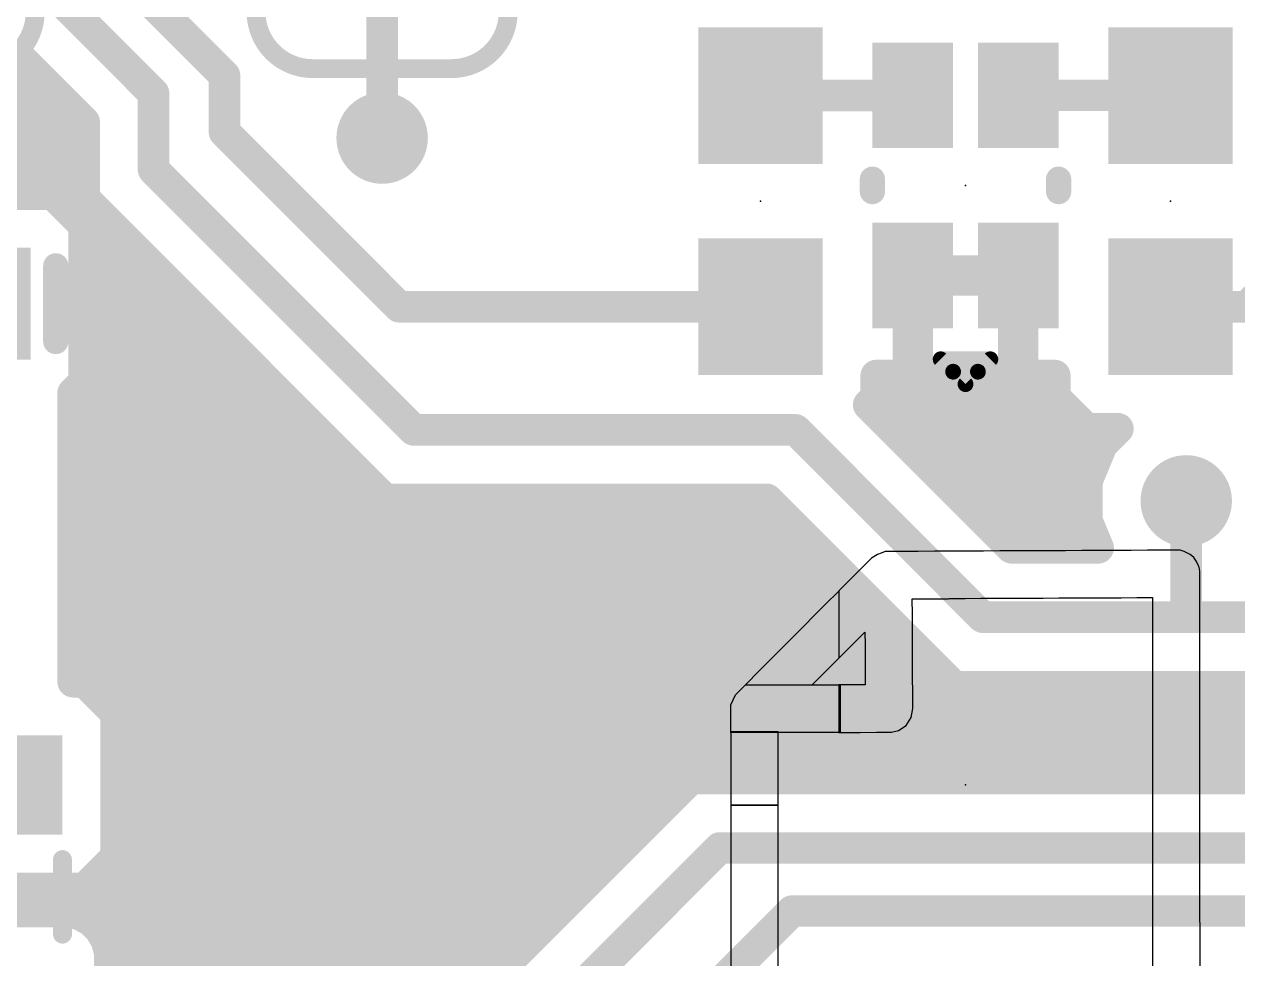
# Model space of a CAD drawing. Extents: x -16.5 to 33.1, y -17.8 to 72.5.
# Drawn here: x 8.93 to 18.7, y 30.6 to 38.13 of the extents above; entities that cross this region are included whole.
import ezdxf

# ---------------------------------------------------------------- set-up
doc = ezdxf.new("R2010")
doc.units = 0
for name, color, linetype in [('1', 22, 'CONTINUOUS'), ('18', 82, 'CONTINUOUS'), ('21', 7, 'CONTINUOUS'), ('23', 7, 'CONTINUOUS')]:
    doc.layers.add(name, color=color, linetype=linetype)

# ---------------------------------------------------------------- blocks, each defined once
blk = doc.blocks.new('RECT')
blk.add_solid([(-0.5, -0.5), (0.5, -0.5), (-0.5, 0.5), (0.5, 0.5)])
blk = doc.blocks.new('ROUNDV')
at = {"const_width": 0.5}
blk.add_lwpolyline([(0, -0.25, 1), (0, 0.25, 1), (0, -0.25)], format="xyb", dxfattribs=at)

msp = doc.modelspace()

# ---------------------------------------------------------------- linework, layer by layer
at = {"layer": '1', "const_width": 0.254}
for points in [[(8.7585, 39.497), (10.541, 37.7145)], [(9.0603, 38.481), (9.9695, 37.5718)], [(11.811, 38.481), (11.811, 37.211)], [(8.8149, 37.7317), (8.9171, 37.834)], [(8.9171, 37.834), (9.4107, 37.3404)], [(7.1871, 37.7317), (8.8149, 37.7317)], [(10.541, 37.7145), (10.541, 37.2595)], [(5.7299, 37.592), (9.1591, 37.592)], [(9.9695, 37.5718), (9.9695, 36.957)], [(14.859, 37.553), (16.085, 37.553)], [(16.085, 37.553), (16.085, 37.555)], [(16.935, 37.555), (18.161, 37.555)], [(18.161, 37.555), (18.161, 37.553)], [(5.4759, 37.338), (9.4107, 37.338)], [(9.4107, 37.3404), (9.4107, 36.7255)], [(10.541, 37.2595), (11.9475, 35.853)], [(5.2219, 37.084), (9.4107, 37.084)], [(9.9695, 36.957), (12.065, 34.8615)], [(4.9679, 36.83), (9.4107, 36.83)], [(9.1584, 36.7593), (8.0006, 36.7593)], [(9.4113, 36.5064), (9.1584, 36.7593)], [(9.4107, 36.7255), (11.8335, 34.3027)], [(9.3417, 36.576), (9.5602, 36.576)], [(9.4113, 35.2486), (9.4113, 36.5064)], [(9.4113, 36.322), (9.8142, 36.322)], [(16.1205, 36.0695), (16.1205, 36.1405)], [(16.1205, 36.1405), (16.229, 36.1405)], [(16.229, 36.1405), (16.8995, 36.1405)], [(16.8995, 36.1405), (16.8995, 36.0695)], [(18.7761, 35.853), (19.1135, 36.1904)], [(9.4113, 36.068), (10.0682, 36.068)], [(16.0495, 35.299), (16.0495, 36.0695)], [(16.0495, 36.0695), (16.1205, 36.0695)], [(16.0495, 36.068), (16.1205, 36.068)], [(16.8995, 36.0695), (16.1205, 36.0695)], [(16.1205, 36.0695), (16.1205, 35.299)], [(16.8995, 35.299), (16.8995, 36.0695)], [(16.8995, 36.0695), (16.9705, 36.0695)], [(16.8995, 36.068), (16.9705, 36.068)], [(16.9705, 36.0695), (16.9705, 35.299)], [(11.9475, 35.853), (14.859, 35.853)], [(18.161, 35.853), (18.7761, 35.853)], [(9.4113, 35.814), (10.3222, 35.814)], [(16.0495, 35.814), (16.1205, 35.814)], [(16.8995, 35.814), (16.9705, 35.814)], [(9.4113, 35.56), (10.5762, 35.56)], [(16.0495, 35.56), (16.1205, 35.56)], [(16.8995, 35.56), (16.9705, 35.56)], [(9.4113, 35.306), (10.8302, 35.306)], [(15.7908, 35.1241), (15.7908, 35.299)], [(15.7908, 35.299), (16.0495, 35.299)], [(16.0495, 35.306), (16.1205, 35.306)], [(16.1205, 35.299), (16.4602, 35.299)], [(16.4602, 35.299), (16.51, 35.3124)], [(16.4863, 35.306), (16.5337, 35.306)], [(16.51, 35.3124), (16.5598, 35.299)], [(16.5598, 35.299), (16.8995, 35.299)], [(16.8995, 35.306), (16.9705, 35.306)], [(16.9705, 35.299), (17.2292, 35.299)], [(17.2292, 35.299), (17.2292, 35.1241)], [(9.3218, 35.1591), (9.4113, 35.2486)], [(9.3218, 32.8341), (9.3218, 35.1591)], [(15.73, 35.0633), (15.7908, 35.1241)], [(16.881, 33.9123), (15.73, 35.0633)], [(17.2292, 35.1241), (17.4821, 34.8712)], [(9.3218, 35.052), (11.0842, 35.052)], [(15.7413, 35.052), (17.3013, 35.052)], [(17.4821, 34.8712), (17.7377, 34.8712)], [(17.7377, 34.8712), (17.6097, 34.7432)], [(9.3218, 34.798), (11.3382, 34.798)], [(12.065, 34.8615), (15.1416, 34.8615)], [(16.6496, 33.3535), (15.1416, 34.8615)], [(15.9953, 34.798), (17.6645, 34.798)], [(17.6097, 34.7432), (17.4879, 34.4492)], [(9.3218, 34.544), (11.5922, 34.544)], [(16.2493, 34.544), (17.5272, 34.544)], [(17.4879, 34.4492), (17.4879, 34.1308)], [(9.3218, 34.29), (14.9228, 34.29)], [(11.8335, 34.3027), (14.9101, 34.3027)], [(14.9101, 34.3027), (16.0908, 33.122)], [(16.5033, 34.29), (17.4879, 34.29)], [(18.288, 34.29), (18.288, 33.3535)], [(17.4879, 34.1308), (17.5784, 33.9123)], [(9.3218, 34.036), (15.1768, 34.036)], [(16.7573, 34.036), (17.5272, 34.036)], [(17.5784, 33.9123), (16.881, 33.9123)], [(9.3218, 33.782), (15.4308, 33.782)], [(9.3218, 33.528), (15.6848, 33.528)], [(18.288, 33.3535), (16.6496, 33.3535)], [(20.579, 33.3535), (18.288, 33.3535)], [(9.3218, 33.274), (15.9388, 33.274)], [(16.0908, 33.122), (16.4181, 32.7947)], [(9.3218, 33.02), (16.1928, 33.02)], [(9.4149, 32.8341), (9.3218, 32.8341)], [(9.6678, 32.5812), (9.4149, 32.8341)], [(9.483, 32.766), (20.8972, 32.766)], [(16.4181, 32.7947), (20.0521, 32.7947)], [(9.6678, 31.4234), (9.6678, 32.5812)], [(9.6678, 32.512), (20.8972, 32.512)], [(9.6678, 32.258), (20.8972, 32.258)], [(14.2986, 32.0548), (11.2506, 29.0068)], [(20.7392, 32.0548), (14.2986, 32.0548)], [(9.6678, 32.004), (14.2478, 32.004)], [(9.6678, 31.75), (13.9938, 31.75)], [(9.6678, 31.496), (13.7398, 31.496)], [(14.5301, 31.496), (11.4821, 28.448)], [(20.9707, 31.496), (14.5301, 31.496)], [(9.4149, 31.1705), (9.6678, 31.4234)], [(7.8571, 31.1705), (9.4149, 31.1705)], [(9.4864, 31.242), (13.4858, 31.242)], [(7.2678, 30.988), (13.2318, 30.988)], [(9.2862, 30.9833), (8.709, 30.9833)], [(9.3831, 30.9573), (9.2862, 30.9833)], [(9.4699, 30.9072), (9.3831, 30.9573)], [(15.113, 30.988), (13.0175, 28.8925)], [(21.1993, 30.988), (15.113, 30.988)], [(9.5409, 30.8362), (9.4699, 30.9072)], [(9.591, 30.7494), (9.5409, 30.8362)], [(9.617, 30.6525), (9.591, 30.7494)], [(9.5952, 30.734), (12.9778, 30.734)], [(9.617, 30.2753), (9.617, 30.6525)], [(9.617, 30.48), (12.7238, 30.48)]]:
    msp.add_lwpolyline(points, dxfattribs=at)
at = {"layer": '1', "const_width": 0.127}
for points in [[(8.962, 37.8789, 1), (8.8722, 37.789)], [(8.962, 37.789, 1), (8.8722, 37.8789)], [(8.8149, 37.6682, 1), (8.8149, 37.7952)], [(10.6045, 37.7145, 1), (10.4775, 37.7145)], [(10.4961, 37.6696, 1), (10.5859, 37.7594)], [(9.1591, 37.5285, 1), (9.1591, 37.6555)], [(10.033, 37.5718, 1), (9.906, 37.5718)], [(9.9246, 37.5269, 1), (10.0144, 37.6167)], [(14.859, 37.6165, 1), (14.859, 37.4895)], [(16.1485, 37.555, 1), (16.0215, 37.555)], [(16.085, 37.4895, 1), (16.085, 37.6165)], [(16.935, 37.6185, 1), (16.935, 37.4915)], [(18.2245, 37.555, 1), (18.0975, 37.555)], [(18.161, 37.4915, 1), (18.161, 37.6185)], [(16.0215, 37.553, 1), (16.1485, 37.553)], [(18.0975, 37.553, 1), (18.2245, 37.553)], [(9.4742, 37.3404, 1), (9.3472, 37.3404)], [(9.3658, 37.2955, 1), (9.4556, 37.3853)], [(9.4107, 37.2745, 1), (9.4107, 37.4015)], [(10.5859, 37.3044, 1), (10.4961, 37.2146)], [(10.4775, 37.2595, 1), (10.6045, 37.2595)], [(11.7475, 37.211, 1), (11.8745, 37.211)], [(9.4107, 37.0205, 1), (9.4107, 37.1475)], [(10.0144, 37.0019, 1), (9.9246, 36.9121)], [(9.4107, 36.7665, 1), (9.4107, 36.8935)], [(9.906, 36.957, 1), (10.033, 36.957)], [(9.2033, 36.8042, 1), (9.1135, 36.7144)], [(9.1584, 36.6958, 1), (9.1584, 36.8228)], [(9.4556, 36.7704, 1), (9.3658, 36.6806)], [(9.3472, 36.7255, 1), (9.4742, 36.7255)], [(9.3417, 36.6395, 1), (9.3417, 36.5125)], [(9.5602, 36.5125, 1), (9.5602, 36.6395)], [(9.4748, 36.5064, 1), (9.3478, 36.5064)], [(9.3664, 36.4615, 1), (9.4562, 36.5513)], [(9.4113, 36.3855, 1), (9.4113, 36.2585)], [(9.8142, 36.2585, 1), (9.8142, 36.3855)], [(16.184, 36.1405, 1), (16.057, 36.1405)], [(16.1205, 36.204, 1), (16.1205, 36.077)], [(16.229, 36.204, 1), (16.229, 36.077)], [(16.229, 36.077, 1), (16.229, 36.204)], [(16.963, 36.1405, 1), (16.836, 36.1405)], [(16.8995, 36.077, 1), (16.8995, 36.204)], [(9.4113, 36.1315, 1), (9.4113, 36.0045)], [(10.0682, 36.0045, 1), (10.0682, 36.1315)], [(16.113, 36.0695, 1), (15.986, 36.0695)], [(16.0495, 36.133, 1), (16.0495, 36.006)], [(16.0495, 36.1315, 1), (16.0495, 36.0045)], [(16.1205, 36.133, 1), (16.1205, 36.006)], [(16.184, 36.0695, 1), (16.057, 36.0695)], [(16.1205, 36.006, 1), (16.1205, 36.133)], [(16.1205, 36.0045, 1), (16.1205, 36.1315)], [(16.963, 36.0695, 1), (16.836, 36.0695)], [(16.8995, 36.133, 1), (16.8995, 36.006)], [(16.8995, 36.1315, 1), (16.8995, 36.0045)], [(16.8995, 36.006, 1), (16.8995, 36.133)], [(17.034, 36.0695, 1), (16.907, 36.0695)], [(16.9705, 36.006, 1), (16.9705, 36.133)], [(16.9705, 36.0045, 1), (16.9705, 36.1315)], [(16.057, 36.0695, 1), (16.184, 36.0695)], [(16.836, 36.0695, 1), (16.963, 36.0695)], [(11.9475, 35.9165, 1), (11.9475, 35.7895)], [(14.859, 35.7895, 1), (14.859, 35.9165)], [(18.161, 35.9165, 1), (18.161, 35.7895)], [(9.4113, 35.8775, 1), (9.4113, 35.7505)], [(10.3222, 35.7505, 1), (10.3222, 35.8775)], [(11.9026, 35.8081, 1), (11.9924, 35.8979)], [(16.0495, 35.8775, 1), (16.0495, 35.7505)], [(16.1205, 35.7505, 1), (16.1205, 35.8775)], [(16.8995, 35.8775, 1), (16.8995, 35.7505)], [(16.9705, 35.7505, 1), (16.9705, 35.8775)], [(18.7312, 35.8979, 1), (18.821, 35.8081)], [(9.4113, 35.6235, 1), (9.4113, 35.4965)], [(10.5762, 35.4965, 1), (10.5762, 35.6235)], [(16.0495, 35.6235, 1), (16.0495, 35.4965)], [(16.1205, 35.4965, 1), (16.1205, 35.6235)], [(16.8995, 35.6235, 1), (16.8995, 35.4965)], [(16.9705, 35.4965, 1), (16.9705, 35.6235)], [(9.4113, 35.3695, 1), (9.4113, 35.2425)], [(10.8302, 35.2425, 1), (10.8302, 35.3695)], [(15.8543, 35.299, 1), (15.7273, 35.299)], [(15.7908, 35.3625, 1), (15.7908, 35.2355)], [(16.0495, 35.3695, 1), (16.0495, 35.2425)], [(16.0495, 35.2355, 1), (16.0495, 35.3625)], [(16.1205, 35.3625, 1), (16.1205, 35.2355)], [(16.1205, 35.2425, 1), (16.1205, 35.3695)], [(16.4437, 35.3603, 1), (16.4766, 35.2377)], [(16.4863, 35.3695, 1), (16.4863, 35.2425)], [(16.5264, 35.3737, 1), (16.4936, 35.251)], [(16.4602, 35.2355, 1), (16.4602, 35.3625)], [(16.5264, 35.251, 1), (16.4936, 35.3737)], [(16.5598, 35.3625, 1), (16.5598, 35.2355)], [(16.5337, 35.2425, 1), (16.5337, 35.3695)], [(16.5434, 35.2377, 1), (16.5763, 35.3603)], [(16.8995, 35.3695, 1), (16.8995, 35.2425)], [(16.8995, 35.2355, 1), (16.8995, 35.3625)], [(16.9705, 35.3625, 1), (16.9705, 35.2355)], [(16.9705, 35.2425, 1), (16.9705, 35.3695)], [(17.2927, 35.299, 1), (17.1657, 35.299)], [(17.2292, 35.2355, 1), (17.2292, 35.3625)], [(9.3853, 35.1591, 1), (9.2583, 35.1591)], [(9.3478, 35.2486, 1), (9.4748, 35.2486)], [(9.4562, 35.2037, 1), (9.3664, 35.2935)], [(15.986, 35.299, 1), (16.113, 35.299)], [(16.057, 35.299, 1), (16.184, 35.299)], [(16.836, 35.299, 1), (16.963, 35.299)], [(16.907, 35.299, 1), (17.034, 35.299)], [(9.2769, 35.204, 1), (9.3667, 35.1142)], [(15.7749, 35.1082, 1), (15.6851, 35.0184)], [(15.8357, 35.0792, 1), (15.7459, 35.169)], [(17.2741, 35.169, 1), (17.1843, 35.0792)], [(9.3218, 35.1155, 1), (9.3218, 34.9885)], [(11.0842, 34.9885, 1), (11.0842, 35.1155)], [(15.6851, 35.1082, 1), (15.7749, 35.0184)], [(15.7413, 35.1155, 1), (15.7413, 34.9885)], [(15.7273, 35.1241, 1), (15.8543, 35.1241)], [(17.1657, 35.1241, 1), (17.2927, 35.1241)], [(17.3013, 34.9885, 1), (17.3013, 35.1155)], [(17.4821, 34.9347, 1), (17.4821, 34.8077)], [(17.7826, 34.8263, 1), (17.6928, 34.9161)], [(17.7377, 34.8077, 1), (17.7377, 34.9347)], [(9.3218, 34.8615, 1), (9.3218, 34.7345)], [(11.3382, 34.7345, 1), (11.3382, 34.8615)], [(12.065, 34.925, 1), (12.065, 34.798)], [(12.0201, 34.8166, 1), (12.1099, 34.9064)], [(15.1865, 34.9064, 1), (15.0967, 34.8166)], [(15.1416, 34.798, 1), (15.1416, 34.925)], [(15.9953, 34.8615, 1), (15.9953, 34.7345)], [(17.4372, 34.8263, 1), (17.527, 34.9161)], [(17.6645, 34.7345, 1), (17.6645, 34.8615)], [(17.5648, 34.7881, 1), (17.6546, 34.6983)], [(17.6684, 34.7189, 1), (17.551, 34.7675)], [(9.3218, 34.6075, 1), (9.3218, 34.4805)], [(11.5922, 34.4805, 1), (11.5922, 34.6075)], [(16.2493, 34.6075, 1), (16.2493, 34.4805)], [(17.5272, 34.4805, 1), (17.5272, 34.6075)], [(17.4292, 34.4735, 1), (17.5466, 34.4248)], [(17.5514, 34.4492, 1), (17.4244, 34.4492)], [(9.3218, 34.3535, 1), (9.3218, 34.2265)], [(11.8335, 34.3662, 1), (11.8335, 34.2392)], [(11.7886, 34.2578, 1), (11.8784, 34.3476)], [(14.955, 34.3476, 1), (14.8652, 34.2578)], [(14.9101, 34.2392, 1), (14.9101, 34.3662)], [(14.9228, 34.2265, 1), (14.9228, 34.3535)], [(16.5033, 34.3535, 1), (16.5033, 34.2265)], [(17.4879, 34.2265, 1), (17.4879, 34.3535)], [(18.3515, 34.29, 1), (18.2245, 34.29)], [(17.5466, 34.1551, 1), (17.4292, 34.1065)], [(9.3218, 34.0995, 1), (9.3218, 33.9725)], [(15.1768, 33.9725, 1), (15.1768, 34.0995)], [(16.7573, 34.0995, 1), (16.7573, 33.9725)], [(17.4244, 34.1308, 1), (17.5514, 34.1308)], [(17.5272, 33.9725, 1), (17.5272, 34.0995)], [(16.881, 33.9758, 1), (16.881, 33.8488)], [(16.8361, 33.8674, 1), (16.9259, 33.9572)], [(17.5784, 33.8488, 1), (17.5784, 33.9758)], [(17.5198, 33.888, 1), (17.6371, 33.9366)], [(9.3218, 33.8455, 1), (9.3218, 33.7185)], [(15.4308, 33.7185, 1), (15.4308, 33.8455)], [(9.3218, 33.5915, 1), (9.3218, 33.4645)], [(15.6848, 33.4645, 1), (15.6848, 33.5915)], [(16.6496, 33.417, 1), (16.6496, 33.29)], [(16.6047, 33.3086, 1), (16.6945, 33.3984)], [(18.288, 33.417, 1), (18.288, 33.29)], [(18.288, 33.29, 1), (18.288, 33.417)], [(9.3218, 33.3375, 1), (9.3218, 33.2105)], [(15.9388, 33.2105, 1), (15.9388, 33.3375)], [(18.2245, 33.3535, 1), (18.3515, 33.3535)], [(16.1357, 33.1669, 1), (16.0459, 33.0771)], [(9.3218, 33.0835, 1), (9.3218, 32.9565)], [(16.0459, 33.0771, 1), (16.1357, 33.1669)], [(16.1928, 32.9565, 1), (16.1928, 33.0835)], [(9.3218, 32.8976, 1), (9.3218, 32.7706)], [(9.4598, 32.879, 1), (9.37, 32.7892)], [(9.4149, 32.7706, 1), (9.4149, 32.8976)], [(9.2583, 32.8341, 1), (9.3853, 32.8341)], [(9.483, 32.8295, 1), (9.483, 32.7025)], [(16.4181, 32.8582, 1), (16.4181, 32.7312)], [(16.3732, 32.7498, 1), (16.463, 32.8396)], [(9.7313, 32.5812, 1), (9.6043, 32.5812)], [(9.6229, 32.5363, 1), (9.7127, 32.6261)], [(9.6678, 32.5755, 1), (9.6678, 32.4485)], [(9.6678, 32.3215, 1), (9.6678, 32.1945)], [(14.2986, 32.1183, 1), (14.2986, 31.9913)], [(14.3435, 32.0099, 1), (14.2537, 32.0997)], [(9.6678, 32.0675, 1), (9.6678, 31.9405)], [(14.2478, 31.9405, 1), (14.2478, 32.0675)], [(9.6678, 31.8135, 1), (9.6678, 31.6865)], [(13.9938, 31.6865, 1), (13.9938, 31.8135)], [(9.6678, 31.5595, 1), (9.6678, 31.4325)], [(13.7398, 31.4325, 1), (13.7398, 31.5595)], [(14.5301, 31.5595, 1), (14.5301, 31.4325)], [(14.575, 31.4511, 1), (14.4852, 31.5409)], [(9.6043, 31.4234, 1), (9.7313, 31.4234)], [(9.7127, 31.3785, 1), (9.6229, 31.4683)], [(9.37, 31.2154, 1), (9.4598, 31.1256)], [(9.4149, 31.107, 1), (9.4149, 31.234)], [(9.4864, 31.3055, 1), (9.4864, 31.1785)], [(13.4858, 31.1785, 1), (13.4858, 31.3055)], [(9.3026, 31.0446, 1), (9.2697, 30.922)], [(9.2862, 30.9198, 1), (9.2862, 31.0468)], [(9.4148, 31.0123, 1), (9.3513, 30.9023)], [(13.2318, 30.9245, 1), (13.2318, 31.0515)], [(15.113, 31.0515, 1), (15.113, 30.9245)], [(15.1579, 30.9431, 1), (15.0681, 31.0329)], [(9.3666, 30.896, 1), (9.3995, 31.0187)], [(9.5148, 30.9521, 1), (9.425, 30.8623)], [(9.4382, 30.8522, 1), (9.5017, 30.9622)], [(9.5959, 30.868, 1), (9.4859, 30.8045)], [(9.496, 30.7913, 1), (9.5858, 30.8811)], [(9.6524, 30.7658, 1), (9.5297, 30.7329)], [(9.5952, 30.7975, 1), (9.5952, 30.6705)], [(9.536, 30.7176, 1), (9.646, 30.7811)], [(12.9778, 30.6705, 1), (12.9778, 30.7975)], [(9.6805, 30.6525, 1), (9.5535, 30.6525)], [(9.5557, 30.636, 1), (9.6783, 30.6689)], [(9.617, 30.5435, 1), (9.617, 30.4165)], [(12.7238, 30.4165, 1), (12.7238, 30.5435)]]:
    msp.add_lwpolyline(points, format="xyb", dxfattribs=at)
at = {"layer": '21'}
for p, q in [((15.7536, 33.8298), (15.662, 33.7382)), ((15.7998, 33.8591), (15.7536, 33.8298)), ((15.8314, 33.8691), (15.7998, 33.8591)), ((15.8634, 33.8824), (15.8314, 33.8691)), ((15.9955, 33.8831), (15.8634, 33.8824)), ((16.1275, 33.8838), (15.9955, 33.8831)), ((16.2595, 33.8844), (16.1275, 33.8838)), ((16.3915, 33.8851), (16.2595, 33.8844)), ((16.5235, 33.8858), (16.3915, 33.8851)), ((16.6555, 33.8862), (16.5235, 33.8858)), ((16.7876, 33.8868), (16.6555, 33.8862)), ((16.9196, 33.8875), (16.7876, 33.8868)), ((17.0516, 33.8882), (16.9196, 33.8875)), ((17.1836, 33.8888), (17.0516, 33.8882)), ((17.3156, 33.8892), (17.1836, 33.8888)), ((17.4476, 33.8899), (17.3156, 33.8892)), ((17.5797, 33.8906), (17.4476, 33.8899)), ((17.712, 33.8912), (17.5797, 33.8906)), ((17.844, 33.8919), (17.712, 33.8912)), ((17.976, 33.8922), (17.844, 33.8919)), ((18.108, 33.8928), (17.976, 33.8922)), ((18.24, 33.8935), (18.108, 33.8928)), ((18.2717, 33.8839), (18.24, 33.8935)), ((18.3207, 33.8579), (18.2717, 33.8839)), ((18.3487, 33.833), (18.3207, 33.8579)), ((18.3714, 33.8027), (18.3487, 33.833)), ((15.662, 33.7382), (15.5706, 33.6461)), ((18.3874, 33.7684), (18.3714, 33.8027)), ((18.3914, 33.7555), (18.3874, 33.7684)), ((18.397, 33.7235), (18.3914, 33.7555)), ((18.397, 33.3292), (18.397, 33.7235)), ((15.5706, 33.6461), (15.4897, 33.5652)), ((15.4803, 33.5556), (15.3887, 33.4636)), ((15.491, 33.5663), (15.4803, 33.5556)), ((15.4897, 33.5652), (15.4897, 33.0242)), ((15.4913, 33.5664), (15.491, 33.5663)), ((15.4913, 33.0254), (15.4913, 33.5664)), ((15.3887, 33.4636), (15.2974, 33.372)), ((16.0819, 33.3765), (16.0815, 33.5028)), ((16.0815, 33.5028), (16.3738, 33.5028)), ((16.3738, 33.5028), (16.3805, 33.5048)), ((16.3805, 33.5048), (16.5065, 33.5052)), ((16.5065, 33.5052), (16.6321, 33.5059)), ((16.6321, 33.5059), (16.7578, 33.5063)), ((16.7578, 33.5063), (16.8838, 33.5069)), ((16.8838, 33.5069), (17.0095, 33.5073)), ((17.0095, 33.5073), (17.1351, 33.508)), ((17.1351, 33.508), (17.2607, 33.5086)), ((17.2607, 33.5086), (17.3867, 33.5091)), ((17.3867, 33.5091), (17.5123, 33.5097)), ((17.5123, 33.5097), (17.6379, 33.5101)), ((17.6379, 33.5101), (17.7636, 33.5108)), ((17.7636, 33.5108), (17.8896, 33.5112)), ((17.8896, 33.5112), (18.0152, 33.5118)), ((18.0152, 33.5118), (18.0152, 30.4984)), ((15.2974, 33.372), (15.2058, 33.28)), ((16.0825, 33.2505), (16.0819, 33.3765)), ((15.2058, 33.28), (15.1142, 33.1883)), ((15.6149, 33.1491), (15.6998, 33.2345)), ((15.6998, 33.2345), (15.7005, 33.1282)), ((16.0832, 33.1242), (16.0825, 33.2505)), ((18.3974, 33.1975), (18.397, 33.3292)), ((15.1142, 33.1883), (15.0228, 33.0963)), ((15.5293, 33.0638), (15.6149, 33.1491)), ((18.3974, 32.8032), (18.3974, 33.1975)), ((15.0228, 33.0963), (14.9312, 33.0047)), ((15.4897, 33.0242), (15.5293, 33.0638)), ((15.7005, 33.1282), (15.7009, 33.0222)), ((16.0836, 32.9982), (16.0832, 33.1242)), ((14.9312, 33.0047), (14.8396, 32.9127)), ((15.3603, 32.8944), (15.4457, 32.9798)), ((15.4457, 32.9798), (15.4913, 33.0254)), ((15.7009, 33.0222), (15.7013, 32.9159)), ((16.0843, 32.8722), (16.0836, 32.9982)), ((14.8396, 32.9127), (14.7483, 32.8211)), ((15.2756, 32.8098), (15.3603, 32.8944)), ((15.7013, 32.9159), (15.7017, 32.8099)), ((16.085, 32.7459), (16.0843, 32.8722)), ((14.6562, 32.7287), (14.7369, 32.8096)), ((14.7483, 32.8211), (14.7369, 32.8098)), ((14.7369, 32.8096), (15.5009, 32.8098)), ((14.7369, 32.8098), (15.2756, 32.8098)), ((15.5948, 32.8092), (15.4898, 32.8088)), ((15.4898, 32.8088), (15.4898, 32.4255)), ((15.5009, 32.8098), (15.5009, 32.4261)), ((15.7017, 32.8099), (15.5948, 32.8092)), ((16.0853, 32.6199), (16.085, 32.7459)), ((18.3978, 32.6719), (18.3974, 32.8032)), ((14.6206, 32.6493), (14.6562, 32.7287)), ((14.6206, 32.4261), (14.6206, 32.6493)), ((18.3978, 32.1462), (18.3978, 32.6719)), ((16.0724, 32.5449), (16.0853, 32.6199)), ((15.9697, 32.4409), (16.0313, 32.4829)), ((16.0313, 32.4829), (16.0724, 32.5449)), ((15.002, 32.4317), (14.6206, 32.4317)), ((14.6206, 32.4317), (14.6206, 31.84)), ((15.5009, 32.4261), (14.6206, 32.4261)), ((15.002, 32.3017), (15.002, 32.4317)), ((15.4898, 32.4255), (15.5287, 32.4258)), ((15.5287, 32.4258), (15.661, 32.4263)), ((15.661, 32.4263), (15.793, 32.4269)), ((15.793, 32.4269), (15.9131, 32.4292)), ((15.9131, 32.4292), (15.9697, 32.4409)), ((15.002, 31.84), (15.002, 32.3017)), ((18.3982, 32.0146), (18.3978, 32.1462)), ((18.3982, 31.6203), (18.3982, 32.0146)), ((14.6206, 31.84), (15.002, 31.84)), ((15.002, 31.84), (14.6206, 31.84)), ((14.6206, 31.84), (14.6206, 30.2883)), ((15.0017, 30.4984), (15.0017, 31.84)), ((15.0017, 31.84), (15.002, 31.84)), ((18.3986, 31.4889), (18.3982, 31.6203)), ((18.3986, 30.9633), (18.3986, 31.4889)), ((18.399, 30.8319), (18.3986, 30.9633)), ((18.399, 30.4376), (18.399, 30.8319))]:
    msp.add_line(p, q, dxfattribs=at)
for points, const_width in [([(8.5598, 37.7698, 0.4142), (9.017, 38.227)], 0.1524), ([(10.795, 38.227, 0.4142), (11.2522, 37.7698)], 0.1524), ([(12.3698, 37.7698, 0.4142), (12.827, 38.227)], 0.1524), ([(11.2522, 37.8079, 1), (11.2522, 37.7317)], 0.0762), ([(11.2522, 37.7317, 1), (11.2522, 37.8079)], 0.0762), ([(12.3698, 37.8079, 1), (12.3698, 37.7317)], 0.0762), ([(12.3698, 37.7317, 1), (12.3698, 37.8079)], 0.0762), ([(15.8108, 36.88, 1), (15.7092, 36.88)], 0.1016), ([(17.3108, 36.88, 1), (17.2092, 36.88)], 0.1016), ([(15.7092, 36.78, 1), (15.8108, 36.78)], 0.1016), ([(17.2092, 36.78, 1), (17.3108, 36.78)], 0.1016), ([(9.2329, 36.1823, 1), (9.1313, 36.1823)], 0.1016), ([(9.1313, 35.5727, 1), (9.2329, 35.5727)], 0.1016), ([(16.3325, 35.4525, 1), (16.2875, 35.4075)], 0.0635), ([(16.31, 35.4618, 1), (16.31, 35.3982)], 0.0635), ([(16.7325, 35.4075, 1), (16.6875, 35.4525)], 0.0635), ([(16.71, 35.3982, 1), (16.71, 35.4618)], 0.0635), ([(16.4325, 35.3525, 1), (16.3875, 35.3075)], 0.0635), ([(16.41, 35.3618, 1), (16.41, 35.2982)], 0.0635), ([(16.3875, 35.3075, 1), (16.4325, 35.3525)], 0.0635), ([(16.5875, 35.3525, 1), (16.6325, 35.3075)], 0.0635), ([(16.6325, 35.3075, 1), (16.5875, 35.3525)], 0.0635), ([(16.61, 35.2982, 1), (16.61, 35.3618)], 0.0635), ([(16.4875, 35.2525, 1), (16.5325, 35.2075)], 0.0635), ([(16.4875, 35.2075, 1), (16.5325, 35.2525)], 0.0635), ([(9.2741, 31.4023, 1), (9.1979, 31.4023)], 0.0762), ([(8.6665, 30.9626, 1), (8.6665, 31.242)], 0.2794), ([(9.1979, 30.8023, 1), (9.2741, 30.8023)], 0.0762)]:
    msp.add_lwpolyline(points, format="xyb", dxfattribs=dict(at, const_width=const_width))
for points, const_width in [([(11.2522, 37.7698), (12.3698, 37.7698)], 0.1524), ([(15.76, 36.88), (15.76, 36.78)], 0.2032), ([(17.26, 36.88), (17.26, 36.78)], 0.2032), ([(9.1821, 36.1823), (9.1821, 35.5727)], 0.2032), ([(16.31, 35.43), (16.71, 35.43)], 0.127), ([(16.31, 35.43), (16.41, 35.33)], 0.127), ([(16.61, 35.33), (16.71, 35.43)], 0.127), ([(16.41, 35.33), (16.51, 35.23)], 0.127), ([(16.41, 35.33), (16.61, 35.33)], 0.127), ([(16.51, 35.23), (16.61, 35.33)], 0.127), ([(9.236, 31.4023), (9.236, 30.8023)], 0.1524), ([(8.6665, 31.1023), (8.6055, 31.1023)], 0.5588)]:
    msp.add_lwpolyline(points, dxfattribs=dict(at, const_width=const_width))
at = {"layer": '23'}
for p in [(16.51, 36.83), (14.859, 36.703), (18.161, 36.703), (16.51, 32.004)]:
    msp.add_point(p, dxfattribs=at)

# ---------------------------------------------------------------- block references
at = {"layer": '1', "xscale": 1.1, "rotation": 270}
for p in [(14.859, 37.553), (18.161, 37.553), (14.859, 35.853), (18.161, 35.853)]:
    msp.add_blockref('RECT', p, dxfattribs=at)
at = {"layer": '1'}
for p, xscale, yscale in [((16.085, 37.555), 0.65, 0.85), ((16.935, 37.555), 0.65, 0.85), ((16.085, 36.105), 0.65, 0.85), ((16.935, 36.105), 0.65, 0.85), ((8.5795, 35.8775), 0.8, 0.9)]:
    msp.add_blockref('RECT', p, dxfattribs=dict(at, xscale=xscale, yscale=yscale))
at = {"layer": '1', "xscale": 0.8, "yscale": 1.2, "rotation": 270}
msp.add_blockref('RECT', (8.636, 32.0023), dxfattribs=at)
at = {"layer": '18', "xscale": 0.7366, "yscale": 0.7366}
for p in [(11.811, 37.211), (16.764, 34.671), (18.288, 34.29), (10.0965, 31.115)]:
    msp.add_blockref('ROUNDV', p, dxfattribs=at)

doc.saveas('drawing.dxf')
